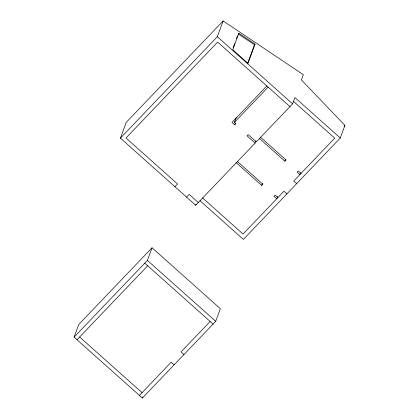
<?xml version="1.0" encoding="UTF-8"?>
<svg xmlns="http://www.w3.org/2000/svg" width="419" height="419" viewBox="0 0 419 419"><rect width="100%" height="100%" fill="white"/><g stroke="black" fill="none" stroke-linecap="round" stroke-linejoin="round"><path stroke-width="0.63" d="M255.993 140.763L255.15 143.057L195.699 205.268L120.436 138.129L126.239 122.353L223.144 20.95L303.34 74.676L301.402 79.935L344.916 125.386L340.27 138.008L243.371 239.411L199.973 200.696M74.084 337.127L78.73 324.505L152.045 247.781L220.342 308.703L215.701 321.326L142.381 398.05L74.084 337.127L147.404 260.403L152.045 247.781M120.436 138.129L217.341 36.725L223.144 20.95M233.069 47.934L234.64 43.665M236.431 38.789L237.552 35.741M238.84 33.269L232.781 49.735L248.011 63.321L255.066 44.142L238.84 33.269L238.228 33.913L254.453 44.781L247.624 63.358M195.699 205.268L196.123 204.121M266.819 85.958L231.995 122.406L234.729 124.841L235.887 123.626L234.451 122.348L236.258 117.446M234.729 124.841L235.405 123.003M142.381 398.05L142.821 396.851M236.096 162.567L261.702 185.408L262.378 183.569M255.15 143.057L247.021 135.808L248.184 134.593L256.308 141.842L292.603 103.865L294.924 97.554L340.27 138.008M259.392 138.464L284.857 161.179L285.533 159.335M277.593 196.459L276.723 198.81L273.995 196.375L275.152 195.16L277.886 197.6M300.533 172.817L299.884 174.582L297.15 172.141L298.312 170.931L301.041 173.366M254.453 44.781L255.066 44.142M234.451 122.348L268.118 87.115M174.938 186.748L177.562 183.999L125.999 138.003L217.65 42.094L289.974 106.615M186.549 197.103L189.173 194.353L198.328 202.518M77.023 339.746L147.713 265.772M261.702 185.408L262.86 184.192L237.395 161.477M284.857 161.179L286.02 159.964L260.414 137.123M344.041 126.302L344.916 125.386M139.443 395.431L171.214 362.184L174.152 364.802M210.134 321.457L180.992 351.955L183.931 354.574M293.593 101.461L334.708 138.134L293.771 180.977L296.71 183.595M217.341 36.725L292.603 103.865M286.931 193.824L283.998 191.205L243.062 234.043L202.429 197.799M147.404 260.403L215.701 321.326M144.775 263.153L213.072 324.076M79.647 336.996L142.072 392.682"/></g></svg>
